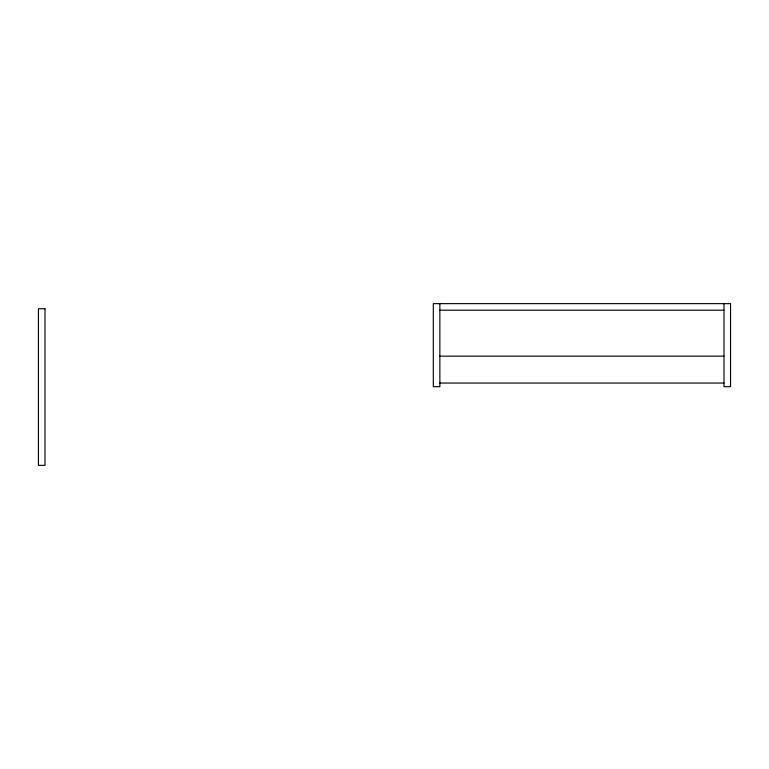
<?xml version="1.0" encoding="UTF-8"?>
<svg xmlns="http://www.w3.org/2000/svg" width="769" height="769" viewBox="0 0 769 769"><rect width="100%" height="100%" fill="white"/><g stroke="black" fill="none" stroke-linecap="round" stroke-linejoin="round"><path stroke-width="1.15" d="M439.868 310.195L723.994 310.195M439.868 356.153L723.994 356.153M439.868 383.049L723.994 383.049M723.994 303.64L723.994 386.701L730.55 386.701L730.55 303.64L433.312 303.64L433.312 386.701L439.868 386.701L439.868 303.64M45.006 308.725L38.45 308.725L38.45 465.36L45.006 465.36L45.006 308.725"/></g></svg>
